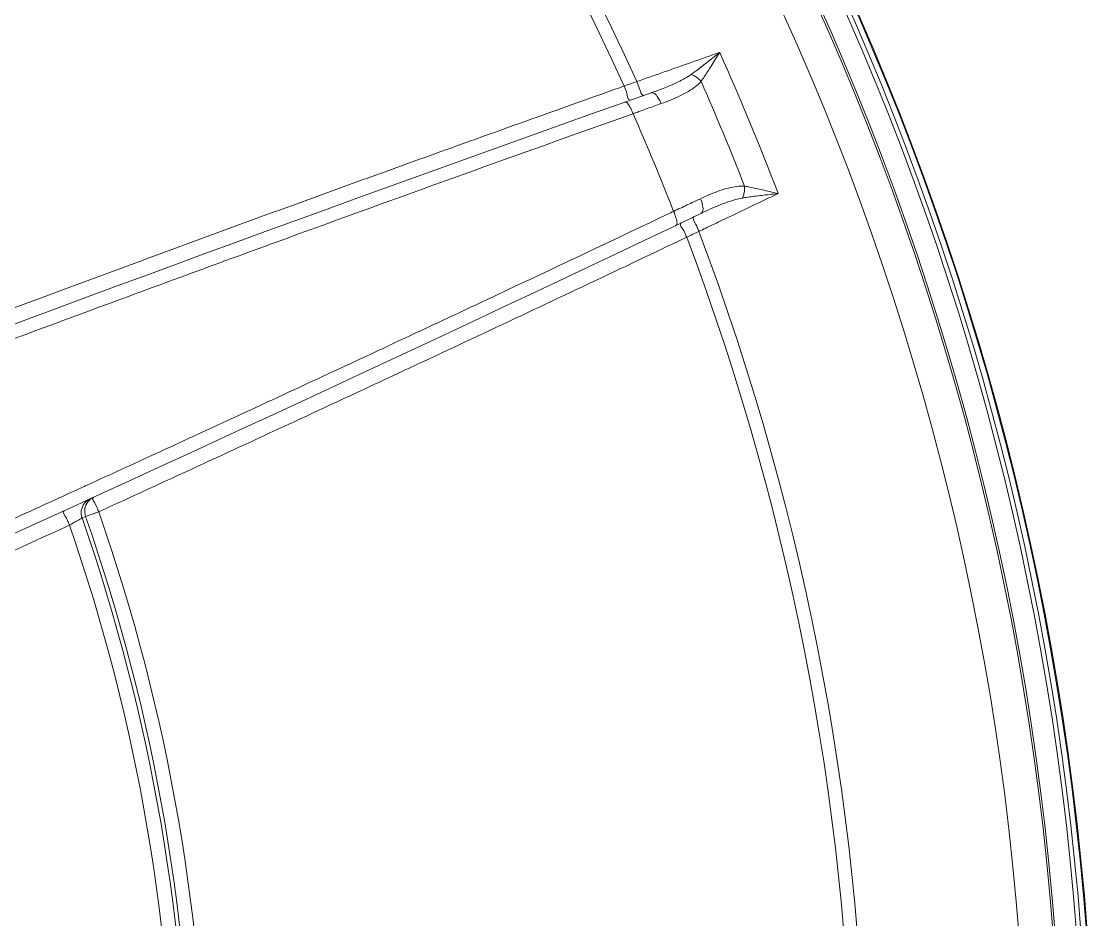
# Model space of a CAD drawing. Header units: metres. Extents: x 1628 to 1845, y 824 to 931.
# Drawn here: x 1708.0821 to 1708.427, y 879.6453 to 879.9337 of the extents above; entities that cross this region are included whole.
import ezdxf

# ---------------------------------------------------------------- set-up
doc = ezdxf.new("R2010")
doc.units = ezdxf.units.M
doc.header["$LTSCALE"] = 0.15
doc.layers.add('hidrosanitário', color=26, linetype='Continuous', lineweight=0)

msp = doc.modelspace()

# ---------------------------------------------------------------- linework, layer by layer
at = {"layer": 'hidrosanitário', "color": 252}
for p, q in [((1708.10154, 879.77425), (1708.10269, 879.77477)), ((1708.10269, 879.77477), (1708.10691, 879.77624))]:
    msp.add_line(p, q, dxfattribs=at)
for radius in [0.90615, 0.90588, 0.90411, 0.90269, 0.89582, 0.89514, 0.88421]:
    msp.add_circle((1707.52082, 879.57185), radius, dxfattribs=at)
for centre, radius, start, end in [((1707.52082, 879.57185), 0.83257, 24.29105, 65.70895), ((1707.52082, 879.57185), 0.82826, 24.3171, 65.6829), ((1707.52082, 879.57185), 0.8607, 20.86699, 24.13301), ((1707.52082, 879.57185), 0.85147, 21.27373, 23.72624), ((1712.93429, 866.78699), 13.92322, 109.51035, 112.177239), ((1707.52082, 879.57185), 0.8273, 21.32419, 23.67581), ((1702.30846, 892.44001), 13.92322, 292.822761, 295.48965), ((1707.52082, 879.57185), 0.83257, 340.02554, 20.70895), ((1707.52082, 879.57185), 0.82826, 340.05236, 20.6829), ((1707.52082, 879.57185), 0.61499, 341.49082, 19.21444), ((1707.52082, 879.57185), 0.61624, 341.59455, 19.22532), ((1707.52082, 879.57185), 0.62072, 341.59455, 19.22532), ((1707.52082, 879.57185), 0.61042, 341.50716, 19.13403)]:
    msp.add_arc(centre, radius, start, end, dxfattribs=at)
for points, start_tangent, end_tangent in [([(1708.27967, 879.91435), (1708.28851, 879.91748), (1708.29738, 879.92061), (1708.30629, 879.92375)], (0.9425, 0.334206), (0.943176, 0.332293)), ([(1708.30629, 879.92375), (1708.30409, 879.922), (1708.30209, 879.92042), (1708.30027, 879.919), (1708.29862, 879.91775), (1708.29713, 879.91665)], (-0.781968, -0.623319), (-0.813413, -0.581687)), ([(1708.30629, 879.92375), (1708.30484, 879.92143), (1708.30354, 879.91934), (1708.30236, 879.91748), (1708.30129, 879.91585), (1708.30032, 879.91445)], (-0.529574, -0.848264), (-0.586246, -0.810133)), ([(1708.27967, 879.91435), (1708.27764, 879.91363), (1708.27559, 879.91292)], (-0.943875, -0.330302), (-0.943777, -0.330583)), ([(1708.27967, 879.91435), (1708.28059, 879.91206), (1708.28197, 879.90994)], (0.335654, -0.941985), (0.942523, 0.334141)), ([(1708.29713, 879.91665), (1708.29519, 879.91542), (1708.29292, 879.91424), (1708.29034, 879.91308), (1708.28745, 879.91192), (1708.28425, 879.91075)], (-0.813082, -0.582149), (-0.942576, -0.333993)), ([(1708.30032, 879.91445), (1708.2985, 879.91276), (1708.29628, 879.91124), (1708.29369, 879.90985), (1708.29076, 879.90854), (1708.28746, 879.90729)], (-0.667481, -0.744627), (-0.941258, -0.337689)), ([(1708.30032, 879.91446), (1708.29936, 879.9154), (1708.29826, 879.91615), (1708.29713, 879.91665)], (-0.65114, 0.758958), (-0.952043, 0.305965)), ([(1708.2741, 879.91239), (1708.20992, 879.88942), (1708.1446, 879.86568), (1708.07978, 879.84176)], (-0.94236, -0.334601), (-0.937281, -0.348575)), ([(1708.27559, 879.91292), (1708.2741, 879.91239)], (-0.942398, -0.334494), (-0.94236, -0.334601)), ([(1708.27559, 879.91292), (1708.27648, 879.91061), (1708.27753, 879.90839)], (0.335167, -0.942159), (0.998879, 0.047328)), ([(1708.28475, 879.91079), (1708.28425, 879.91075)], (-0.984257, 0.176743), (-0.942578, -0.333985)), ([(1708.28533, 879.91054), (1708.28475, 879.91079)], (-0.823524, 0.567281), (-0.984257, 0.176743)), ([(1708.27614, 879.90777), (1708.27576, 879.90774)], (-0.97917, 0.203043), (-0.942365, -0.334587)), ([(1708.27664, 879.90748), (1708.27614, 879.90777)], (-0.727901, 0.685682), (-0.97917, 0.203043)), ([(1708.27785, 879.90553), (1708.27757, 879.90607), (1708.27664, 879.90748)], (-0.445074, 0.895494), (-0.727901, 0.685682)), ([(1708.27753, 879.90839), (1708.27769, 879.90843)], (0.998879, 0.047328), (0.942414, 0.334449)), ([(1708.28746, 879.90729), (1708.28648, 879.90925), (1708.28533, 879.91054)], (-0.345803, 0.938307), (-0.823524, 0.567281)), ([(1708.27848, 879.90406), (1708.27723, 879.90362)], (-0.94236, -0.3346), (-0.942328, -0.33469)), ([(1708.27848, 879.90406), (1708.27785, 879.90553)], (-0.340632, 0.940197), (-0.445074, 0.895494)), ([(1708.27916, 879.9043), (1708.27848, 879.90406)], (-0.94106, -0.338239), (-0.941043, -0.338288)), ([(1708.28077, 879.90488), (1708.27916, 879.9043)], (-0.941103, -0.338121), (-0.94106, -0.338239)), ([(1708.28303, 879.90569), (1708.28077, 879.90488)], (-0.941162, -0.337956), (-0.941103, -0.338121)), ([(1708.28746, 879.90729), (1708.28303, 879.90569)], (-0.941278, -0.337633), (-0.941162, -0.337956)), ([(1708.27723, 879.90362), (1708.22389, 879.88455), (1708.166, 879.86358), (1708.1073, 879.84202), (1708.08347, 879.83318)], (-0.942328, -0.33469), (-0.937275, -0.348591)), ([(1708.30011, 879.87676), (1708.30333, 879.87821), (1708.30634, 879.87936), (1708.30915, 879.8802), (1708.31179, 879.88069), (1708.31426, 879.88078)], (0.904303, 0.426891), (0.99854, -0.054009)), ([(1708.31427, 879.88078), (1708.31425, 879.87944), (1708.31401, 879.87813), (1708.31357, 879.87698)], (0.076359, -0.99708), (-0.456812, -0.889563)), ([(1708.31426, 879.88079), (1708.31594, 879.88049), (1708.31785, 879.88009), (1708.32, 879.87961), (1708.3224, 879.87905), (1708.32506, 879.87843)], (0.98739, -0.158304), (0.974278, -0.225348)), ([(1708.29842, 879.87597), (1708.30011, 879.87676)], (0.904384, 0.426719), (0.904326, 0.426842)), ([(1708.30011, 879.87676), (1708.3008, 879.87468), (1708.30067, 879.87237)], (0.418959, -0.908005), (-0.570999, -0.82095)), ([(1708.30029, 879.87204), (1708.30338, 879.87348), (1708.30625, 879.8747), (1708.3089, 879.87571), (1708.31134, 879.87648), (1708.31357, 879.87698)], (0.902657, 0.430361), (0.98657, 0.163342)), ([(1708.32506, 879.87843), (1708.31654, 879.87435), (1708.30805, 879.8703), (1708.3024, 879.8676)], (-0.901893, -0.43196), (-0.902671, -0.430331)), ([(1708.31357, 879.87698), (1708.31539, 879.87726), (1708.31745, 879.87754), (1708.31974, 879.87782), (1708.32227, 879.87812), (1708.32506, 879.87843)], (0.986485, 0.163855), (0.993688, 0.112182)), ([(1708.29147, 879.87269), (1708.29367, 879.87373)], (0.904623, 0.426212), (0.904548, 0.426372)), ([(1708.29367, 879.87373), (1708.29585, 879.87475)], (0.904548, 0.426372), (0.904473, 0.426531)), ([(1708.29585, 879.87475), (1708.29799, 879.87576)], (0.904473, 0.426531), (0.904399, 0.426687)), ([(1708.29799, 879.87576), (1708.29842, 879.87597)], (0.904399, 0.426687), (0.904384, 0.426719)), ([(1708.10346, 879.78492), (1708.12519, 879.79489), (1708.18237, 879.82134), (1708.23862, 879.84767), (1708.29027, 879.87212)], (0.909244, 0.416263), (0.902988, 0.429665)), ([(1708.29027, 879.87212), (1708.29147, 879.87269)], (0.902988, 0.429665), (0.902947, 0.429752)), ([(1708.29147, 879.87269), (1708.29206, 879.87121)], (0.423956, -0.905683), (0.318496, -0.947924)), ([(1708.29206, 879.87121), (1708.29225, 879.87063), (1708.2925, 879.86973)], (0.318496, -0.947924), (0.217452, -0.976071)), ([(1708.2925, 879.86973), (1708.29244, 879.86842)], (0.217452, -0.976071), (-0.548787, -0.835962)), ([(1708.29959, 879.86626), (1708.29862, 879.86853), (1708.2981, 879.871)], (-0.428741, 0.903428), (0.902738, 0.430191)), ([(1708.30067, 879.87237), (1708.30029, 879.87204)], (-0.570999, -0.82095), (-0.902664, -0.430346)), ([(1708.29244, 879.86842), (1708.29215, 879.86817)], (-0.548787, -0.835962), (-0.902923, -0.429803)), ([(1708.29521, 879.86557), (1708.29469, 879.86665), (1708.29386, 879.86895)], (-0.372871, 0.927883), (0.739781, 0.672848)), ([(1708.29386, 879.86895), (1708.294, 879.86905)], (0.739781, 0.672848), (0.902878, 0.429896)), ([(1708.29569, 879.86439), (1708.29764, 879.86533), (1708.29959, 879.86626)], (0.901109, 0.433594), (0.90098, 0.433862)), ([(1708.30021, 879.86656), (1708.29959, 879.86626)], (-0.902746, -0.430173), (-0.902768, -0.430129)), ([(1708.3024, 879.8676), (1708.30021, 879.86656)], (-0.902671, -0.430331), (-0.902746, -0.430173)), ([(1708.10735, 879.77644), (1708.16967, 879.80516), (1708.23264, 879.83456), (1708.29569, 879.86439)], (0.909223, 0.416309), (0.902899, 0.429853)), ([(1708.29569, 879.86439), (1708.29521, 879.86557)], (-0.429208, 0.903206), (-0.372871, 0.927883)), ([(1708.08229, 879.83274), (1708.07882, 879.83145)], (-0.937244, -0.348675), (-0.937151, -0.348925)), ([(1708.08347, 879.83318), (1708.08229, 879.83274)], (-0.937275, -0.348591), (-0.937244, -0.348675)), ([(1708.09746, 879.78217), (1708.10232, 879.7844)], (0.909441, 0.415832), (0.909282, 0.416181)), ([(1708.10232, 879.7844), (1708.10346, 879.78492)], (0.909282, 0.416181), (0.909244, 0.416263)), ([(1707.90738, 879.69697), (1707.95635, 879.7186), (1708.01498, 879.74478), (1708.07001, 879.76966), (1708.09399, 879.78059)], (0.915559, 0.402184), (0.909555, 0.415583)), ([(1708.09399, 879.78059), (1708.09746, 879.78217)], (0.909555, 0.415583), (0.909441, 0.415832)), ([(1708.10166, 879.77783), (1708.10227, 879.77889), (1708.10415, 879.7804)], (0.39028, 0.920696), (0.909245, 0.416261)), ([(1708.10247, 879.77718), (1708.10341, 879.77941), (1708.10426, 879.78028)], (0.151505, 0.988456), (0.779822, 0.626001)), ([(1708.10426, 879.78028), (1708.10451, 879.78047)], (0.779822, 0.626001), (0.816635, 0.577154)), ([(1708.10451, 879.78047), (1708.10529, 879.78092)], (0.816635, 0.577154), (0.909208, 0.416343)), ([(1708.10691, 879.77624), (1708.10595, 879.77851), (1708.10519, 879.78086)], (-0.46843, 0.883501), (0.811112, 0.584891)), ([(1708.10519, 879.78086), (1708.10529, 879.78092)], (0.811112, 0.584891), (0.909208, 0.416343)), ([(1708.09705, 879.77313), (1708.09654, 879.7742), (1708.09582, 879.77659)], (-0.360356, 0.932815), (0.909523, 0.415654)), ([(1708.10154, 879.77425), (1708.10133, 879.77666), (1708.10166, 879.77783)], (-0.329781, 0.944058), (0.39028, 0.920696)), ([(1708.10269, 879.77477), (1708.10247, 879.77718)], (-0.326122, 0.945328), (0.151505, 0.988456)), ([(1708.10691, 879.77624), (1708.10735, 879.77644)], (0.909237, 0.416278), (0.909223, 0.416309)), ([(1708.09752, 879.77193), (1708.09705, 879.77313)], (-0.415135, 0.90976), (-0.360356, 0.932815)), ([(1708.09833, 879.7724), (1708.09858, 879.77255), (1708.10004, 879.77338), (1708.1015, 879.77422)], (0.867171, 0.498011), (0.867676, 0.49713)), ([(1707.91114, 879.68842), (1707.94218, 879.7021), (1707.9763, 879.71725), (1708.01329, 879.73379), (1708.05331, 879.75183), (1708.09752, 879.77193)], (0.915563, 0.402174), (0.909544, 0.415608)), ([(1708.09752, 879.77193), (1708.09833, 879.7724)], (0.867012, 0.498288), (0.867171, 0.498011))]:
    msp.add_spline(points, degree=3, dxfattribs=dict(at, start_tangent=start_tangent, end_tangent=end_tangent))

doc.saveas('drawing.dxf')
